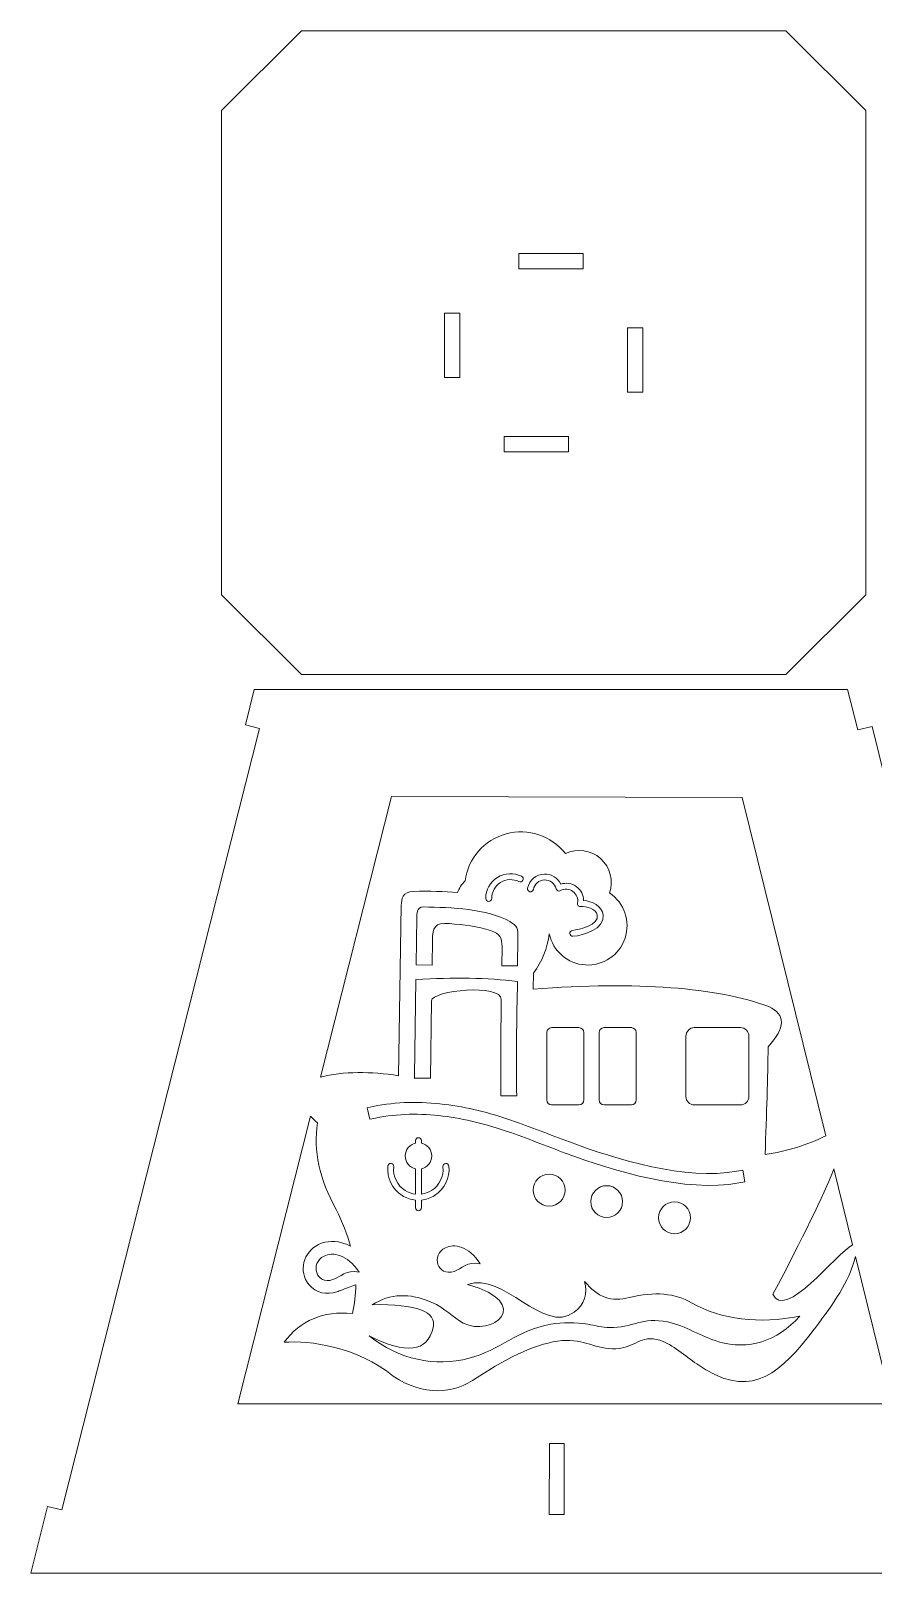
# Model space of a CAD drawing. Header units: millimetres. Extents: x -1460 to 1460, y -777 to 775.
# Drawn here: x -1459.9 to -1289.9, y 85.1 to 396.6 of the extents above; entities that cross this region are included whole.
import ezdxf

# ---------------------------------------------------------------- set-up
doc = ezdxf.new("R2010")
doc.units = ezdxf.units.MM
doc.header["$MEASUREMENT"] = 0
doc.layers.add('Camada 1', color=7, linetype='Continuous')

msp = doc.modelspace()

# ---------------------------------------------------------------- linework, layer by layer
at = {"layer": 'Camada 1', "color": 250, "lineweight": 20}
for points, knots in [([(-1405.2911, 396.6147), (-1405.2911, 396.6147), (-1355.977, 396.6147), (-1355.977, 396.6147), (-1355.977, 396.6147), (-1355.977, 396.6147), (-1307.5093, 396.6147), (-1307.5093, 396.6147), (-1307.5093, 396.6147), (-1307.5093, 396.6147), (-1307.5093, 396.6147), (-1307.5093, 396.6147), (-1307.5093, 396.6147), (-1307.5093, 396.6147), (-1291.4002, 380.5056), (-1291.4002, 380.5056), (-1291.4002, 380.5056), (-1291.4002, 380.5056), (-1291.4002, 282.7239), (-1291.4002, 282.7239), (-1291.4002, 282.7239), (-1291.4002, 282.7239), (-1307.5093, 266.6148), (-1307.5093, 266.6148), (-1307.5093, 266.6148), (-1307.5093, 266.6148), (-1307.5093, 266.6148), (-1307.5093, 266.6148), (-1307.5093, 266.6148), (-1307.5093, 266.6148), (-1359.787, 266.6148), (-1359.787, 266.6148), (-1359.787, 266.6148), (-1359.787, 266.6148), (-1405.2911, 266.6148), (-1405.2911, 266.6148), (-1405.2911, 266.6148), (-1405.2911, 266.6148), (-1405.2911, 266.6148), (-1405.2911, 266.6148), (-1405.2911, 266.6148), (-1405.2911, 266.6148), (-1421.4002, 282.7239), (-1421.4002, 282.7239), (-1421.4002, 282.7239), (-1421.4002, 282.7239), (-1421.4002, 380.5056), (-1421.4002, 380.5056), (-1421.4002, 380.5056), (-1421.4002, 380.5056), (-1405.2911, 396.6147), (-1405.2911, 396.6147), (-1405.2911, 396.6147), (-1405.2911, 396.6147), (-1405.2911, 396.6147), (-1405.2911, 396.6147)], [0, 0, 0, 0, 0.06666667, 0.06666667, 0.06666667, 0.06666667, 0.13333333, 0.13333333, 0.13333333, 0.13333333, 0.2, 0.2, 0.2, 0.2, 0.26666667, 0.26666667, 0.26666667, 0.26666667, 0.33333333, 0.33333333, 0.33333333, 0.33333333, 0.4, 0.4, 0.4, 0.4, 0.46666667, 0.46666667, 0.46666667, 0.46666667, 0.53333333, 0.53333333, 0.53333333, 0.53333333, 0.6, 0.6, 0.6, 0.6, 0.66666667, 0.66666667, 0.66666667, 0.66666667, 0.73333333, 0.73333333, 0.73333333, 0.73333333, 0.8, 0.8, 0.8, 0.8, 0.86666667, 0.86666667, 0.86666667, 0.86666667, 1, 1, 1, 1]), ([(-1348.4002, 351.6148), (-1348.4002, 351.6148), (-1361.4002, 351.6148), (-1361.4002, 351.6148), (-1361.4002, 351.6148), (-1361.4002, 351.6148), (-1361.4002, 348.5473), (-1361.4002, 348.5473), (-1361.4002, 348.5473), (-1361.4002, 348.5473), (-1348.4002, 348.5473), (-1348.4002, 348.5473), (-1348.4002, 348.5473), (-1348.4002, 348.5473), (-1348.4002, 351.6148), (-1348.4002, 351.6148)], [0, 0, 0, 0, 0.2, 0.2, 0.2, 0.2, 0.4, 0.4, 0.4, 0.4, 0.6, 0.6, 0.6, 0.6, 1, 1, 1, 1]), ([(-1376.4002, 339.6148), (-1376.4002, 339.6148), (-1376.4002, 326.6148), (-1376.4002, 326.6148), (-1376.4002, 326.6148), (-1376.4002, 326.6148), (-1373.3327, 326.6148), (-1373.3327, 326.6148), (-1373.3327, 326.6148), (-1373.3327, 326.6148), (-1373.3327, 339.6148), (-1373.3327, 339.6148), (-1373.3327, 339.6148), (-1373.3327, 339.6148), (-1376.4002, 339.6148), (-1376.4002, 339.6148)], [0, 0, 0, 0, 0.2, 0.2, 0.2, 0.2, 0.4, 0.4, 0.4, 0.4, 0.6, 0.6, 0.6, 0.6, 1, 1, 1, 1]), ([(-1336.4002, 323.6148), (-1336.4002, 323.6148), (-1336.4002, 336.6148), (-1336.4002, 336.6148), (-1336.4002, 336.6148), (-1336.4002, 336.6148), (-1339.4677, 336.6148), (-1339.4677, 336.6148), (-1339.4677, 336.6148), (-1339.4677, 336.6148), (-1339.4677, 323.6148), (-1339.4677, 323.6148), (-1339.4677, 323.6148), (-1339.4677, 323.6148), (-1336.4002, 323.6148), (-1336.4002, 323.6148)], [0, 0, 0, 0, 0.2, 0.2, 0.2, 0.2, 0.4, 0.4, 0.4, 0.4, 0.6, 0.6, 0.6, 0.6, 1, 1, 1, 1]), ([(-1364.4002, 311.6148), (-1364.4002, 311.6148), (-1351.4002, 311.6148), (-1351.4002, 311.6148), (-1351.4002, 311.6148), (-1351.4002, 311.6148), (-1351.4002, 314.6823), (-1351.4002, 314.6823), (-1351.4002, 314.6823), (-1351.4002, 314.6823), (-1364.4002, 314.6823), (-1364.4002, 314.6823), (-1364.4002, 314.6823), (-1364.4002, 314.6823), (-1364.4002, 311.6148), (-1364.4002, 311.6148)], [0, 0, 0, 0, 0.2, 0.2, 0.2, 0.2, 0.4, 0.4, 0.4, 0.4, 0.6, 0.6, 0.6, 0.6, 1, 1, 1, 1]), ([(-1290.1078, 256.142), (-1290.1078, 256.142), (-1293.0176, 255.4217), (-1293.0176, 255.4217), (-1293.0176, 255.4217), (-1293.0176, 255.4217), (-1295.0457, 263.6148), (-1295.0457, 263.6148), (-1295.0457, 263.6148), (-1295.0457, 263.6148), (-1414.8162, 263.6148), (-1414.8162, 263.6148), (-1414.8162, 263.6148), (-1414.8162, 263.6148), (-1416.6017, 256.4511), (-1416.6017, 256.4511), (-1416.6017, 256.4511), (-1416.6017, 256.4511), (-1413.7256, 255.7342), (-1413.7256, 255.7342), (-1413.7256, 255.7342), (-1413.7256, 255.7342), (-1453.6741, 97.8636), (-1453.6741, 97.8636), (-1453.6741, 97.8636), (-1453.6741, 97.8636), (-1456.5225, 98.5736), (-1456.5225, 98.5736), (-1456.5225, 98.5736), (-1456.5225, 98.5736), (-1459.8944, 85.1071), (-1459.8944, 85.1071), (-1459.8944, 85.1071), (-1459.8944, 85.1071), (-1250.9488, 85.1071), (-1250.9488, 85.1071), (-1250.9488, 85.1071), (-1250.9488, 85.1071), (-1253.9733, 97.3252), (-1253.9733, 97.3252), (-1253.9733, 97.3252), (-1253.9733, 97.3252), (-1251.0613, 98.0461), (-1251.0613, 98.0461), (-1251.0613, 98.0461), (-1251.0613, 98.0461), (-1290.1078, 256.142), (-1290.1078, 256.142)], [0, 0, 0, 0, 0.07692308, 0.07692308, 0.07692308, 0.07692308, 0.15384615, 0.15384615, 0.15384615, 0.15384615, 0.23076923, 0.23076923, 0.23076923, 0.23076923, 0.30769231, 0.30769231, 0.30769231, 0.30769231, 0.38461538, 0.38461538, 0.38461538, 0.38461538, 0.46153846, 0.46153846, 0.46153846, 0.46153846, 0.53846154, 0.53846154, 0.53846154, 0.53846154, 0.61538462, 0.61538462, 0.61538462, 0.61538462, 0.69230769, 0.69230769, 0.69230769, 0.69230769, 0.76923077, 0.76923077, 0.76923077, 0.76923077, 0.84615385, 0.84615385, 0.84615385, 0.84615385, 1, 1, 1, 1]), ([(-1299.4765, 173.4302), (-1303.1868, 171.575), (-1307.2669, 170.3138), (-1311.7171, 169.6472), (-1311.7171, 169.6472), (-1311.3897, 177.9173), (-1311.1771, 185.1806), (-1311.0795, 191.4371), (-1311.0795, 191.4371), (-1307.5605, 195.2786), (-1307.5252, 197.9844), (-1310.9741, 199.555), (-1310.9741, 199.555), (-1321.5056, 203.4406), (-1337.3556, 204.618), (-1358.5245, 203.0879), (-1358.5245, 203.0879), (-1358.5245, 203.0879), (-1358.4666, 206.3017), (-1358.4666, 206.3017), (-1358.4666, 206.3017), (-1356.7302, 208.6317), (-1355.6311, 211.374), (-1355.2775, 214.2583), (-1355.2775, 214.2583), (-1354.5499, 210.7438), (-1351.5554, 208.154), (-1347.9727, 207.9403), (-1347.9727, 207.9403), (-1344.3899, 207.7266), (-1341.109, 209.9422), (-1339.9687, 213.3454), (-1339.9687, 213.3454), (-1338.8286, 216.7485), (-1340.1124, 220.4936), (-1343.1007, 222.4815), (-1343.1007, 222.4815), (-1342.2368, 224.9501), (-1342.9453, 227.6956), (-1344.8954, 229.438), (-1344.8954, 229.438), (-1346.8454, 231.1805), (-1349.6534, 231.5766), (-1352.0093, 230.4414), (-1352.0093, 230.4414), (-1354.8298, 234.0599), (-1359.549, 235.6284), (-1363.9745, 234.4183), (-1363.9745, 234.4183), (-1368.3998, 233.2081), (-1371.6642, 229.4566), (-1372.2511, 224.9064), (-1372.2511, 224.9064), (-1372.9373, 224.2565), (-1373.4602, 223.4534), (-1373.7772, 222.563), (-1373.7772, 222.563), (-1376.499, 222.818), (-1379.4569, 222.895), (-1382.6134, 222.8015), (-1382.6134, 222.8015), (-1384.913, 222.7334), (-1385.1103, 221.273), (-1385.1304, 219.985), (-1385.1304, 219.985), (-1385.1304, 219.985), (-1385.6699, 185.5863), (-1385.6699, 185.5863), (-1385.6699, 185.5863), (-1391.328, 186.415), (-1396.7347, 186.4922), (-1401.461, 185.2933), (-1401.461, 185.2933), (-1401.461, 185.2933), (-1387.1331, 241.9868), (-1387.1331, 241.9868), (-1387.1331, 241.9868), (-1387.1331, 241.9868), (-1316.3576, 241.7808), (-1316.3576, 241.7808), (-1316.3576, 241.7808), (-1316.3576, 241.7808), (-1299.4765, 173.4302), (-1299.4765, 173.4302)], [0, 0, 0, 0, 0.04545455, 0.04545455, 0.04545455, 0.04545455, 0.09090909, 0.09090909, 0.09090909, 0.09090909, 0.13636364, 0.13636364, 0.13636364, 0.13636364, 0.18181818, 0.18181818, 0.18181818, 0.18181818, 0.22727273, 0.22727273, 0.22727273, 0.22727273, 0.27272727, 0.27272727, 0.27272727, 0.27272727, 0.31818182, 0.31818182, 0.31818182, 0.31818182, 0.36363636, 0.36363636, 0.36363636, 0.36363636, 0.40909091, 0.40909091, 0.40909091, 0.40909091, 0.45454545, 0.45454545, 0.45454545, 0.45454545, 0.5, 0.5, 0.5, 0.5, 0.54545455, 0.54545455, 0.54545455, 0.54545455, 0.59090909, 0.59090909, 0.59090909, 0.59090909, 0.63636364, 0.63636364, 0.63636364, 0.63636364, 0.68181818, 0.68181818, 0.68181818, 0.68181818, 0.72727273, 0.72727273, 0.72727273, 0.72727273, 0.77272727, 0.77272727, 0.77272727, 0.77272727, 0.81818182, 0.81818182, 0.81818182, 0.81818182, 0.86363636, 0.86363636, 0.86363636, 0.86363636, 0.90909091, 0.90909091, 0.90909091, 0.90909091, 1, 1, 1, 1]), ([(-1367.4805, 220.7771), (-1367.8099, 220.7771), (-1368.0784, 221.0454), (-1368.0784, 221.3747), (-1368.0784, 221.3747), (-1368.0788, 223.1035), (-1367.1867, 224.7103), (-1365.7189, 225.6238), (-1365.7189, 225.6238), (-1364.2576, 226.5335), (-1362.4089, 226.6252), (-1360.8647, 225.8644), (-1360.8647, 225.8644), (-1360.5693, 225.719), (-1360.4471, 225.3597), (-1360.5926, 225.0644), (-1360.5926, 225.0644), (-1360.738, 224.769), (-1361.0974, 224.6469), (-1361.3927, 224.7922), (-1361.3927, 224.7922), (-1362.5681, 225.371), (-1363.9751, 225.3013), (-1365.0874, 224.609), (-1365.0874, 224.609), (-1366.2045, 223.9136), (-1366.8835, 222.6907), (-1366.8831, 221.3751), (-1366.8831, 221.3751), (-1366.8831, 221.0456), (-1367.1514, 220.7771), (-1367.4805, 220.7771)], [0, 0, 0, 0, 0.11111111, 0.11111111, 0.11111111, 0.11111111, 0.22222222, 0.22222222, 0.22222222, 0.22222222, 0.33333333, 0.33333333, 0.33333333, 0.33333333, 0.44444444, 0.44444444, 0.44444444, 0.44444444, 0.55555556, 0.55555556, 0.55555556, 0.55555556, 0.66666667, 0.66666667, 0.66666667, 0.66666667, 0.77777778, 0.77777778, 0.77777778, 0.77777778, 1, 1, 1, 1]), ([(-1344.3618, 218.0289), (-1344.0918, 215.2237), (-1348.3315, 213.8702), (-1350.4976, 213.7409), (-1350.4976, 213.7409), (-1350.8263, 213.7214), (-1351.1101, 213.9734), (-1351.1299, 214.3019), (-1351.1299, 214.3019), (-1351.1494, 214.6307), (-1350.8974, 214.9145), (-1350.5689, 214.9343), (-1350.5689, 214.9343), (-1349.1832, 215.0167), (-1345.1522, 216.0649), (-1345.5771, 218.0551), (-1345.5771, 218.0551), (-1345.8471, 219.3206), (-1347.7968, 219.8425), (-1348.9164, 219.7259), (-1348.9164, 219.7259), (-1349.1111, 219.7059), (-1349.2872, 219.7728), (-1349.4193, 219.917), (-1349.4193, 219.917), (-1349.5513, 220.0615), (-1349.6024, 220.243), (-1349.5647, 220.435), (-1349.5647, 220.435), (-1349.3898, 221.3317), (-1349.7504, 222.2531), (-1350.4875, 222.7925), (-1350.4875, 222.7925), (-1351.2231, 223.3306), (-1352.2142, 223.3959), (-1353.014, 222.9587), (-1353.014, 222.9587), (-1353.1819, 222.867), (-1353.3654, 222.859), (-1353.5407, 222.9358), (-1353.5407, 222.9358), (-1353.7159, 223.0127), (-1353.8344, 223.1529), (-1353.8807, 223.3386), (-1353.8807, 223.3386), (-1354.1464, 224.4051), (-1355.122, 225.1463), (-1356.2207, 225.116), (-1356.2207, 225.116), (-1357.3213, 225.0857), (-1358.2524, 224.294), (-1358.4596, 223.2128), (-1358.4596, 223.2128), (-1358.5213, 222.8894), (-1358.8355, 222.6761), (-1359.1589, 222.7381), (-1359.1589, 222.7381), (-1359.4823, 222.7999), (-1359.6954, 223.1141), (-1359.6335, 223.4375), (-1359.6335, 223.4375), (-1359.3211, 225.0698), (-1357.9149, 226.2651), (-1356.2537, 226.3109), (-1356.2537, 226.3109), (-1354.829, 226.3502), (-1353.5413, 225.5302), (-1352.9521, 224.2778), (-1352.9521, 224.2778), (-1351.8867, 224.6122), (-1350.7015, 224.4302), (-1349.7819, 223.7572), (-1349.7819, 223.7572), (-1348.8744, 223.0934), (-1348.3456, 222.0451), (-1348.3265, 220.9471), (-1348.3265, 220.9471), (-1346.7108, 220.922), (-1344.53, 219.7782), (-1344.3618, 218.0289)], [0, 0, 0, 0, 0.04761905, 0.04761905, 0.04761905, 0.04761905, 0.0952381, 0.0952381, 0.0952381, 0.0952381, 0.14285714, 0.14285714, 0.14285714, 0.14285714, 0.19047619, 0.19047619, 0.19047619, 0.19047619, 0.23809524, 0.23809524, 0.23809524, 0.23809524, 0.28571429, 0.28571429, 0.28571429, 0.28571429, 0.33333333, 0.33333333, 0.33333333, 0.33333333, 0.38095238, 0.38095238, 0.38095238, 0.38095238, 0.42857143, 0.42857143, 0.42857143, 0.42857143, 0.47619048, 0.47619048, 0.47619048, 0.47619048, 0.52380952, 0.52380952, 0.52380952, 0.52380952, 0.57142857, 0.57142857, 0.57142857, 0.57142857, 0.61904762, 0.61904762, 0.61904762, 0.61904762, 0.66666667, 0.66666667, 0.66666667, 0.66666667, 0.71428571, 0.71428571, 0.71428571, 0.71428571, 0.76190476, 0.76190476, 0.76190476, 0.76190476, 0.80952381, 0.80952381, 0.80952381, 0.80952381, 0.85714286, 0.85714286, 0.85714286, 0.85714286, 0.9047619, 0.9047619, 0.9047619, 0.9047619, 1, 1, 1, 1]), ([(-1363.2222, 216.7026), (-1361.7282, 215.8727), (-1361.558, 215.3365), (-1361.5861, 213.2871), (-1361.5861, 213.2871), (-1361.5861, 213.2871), (-1361.6618, 207.7666), (-1361.6618, 207.7666), (-1361.6618, 207.7666), (-1361.6618, 207.7666), (-1364.8491, 207.7954), (-1364.8491, 207.7954), (-1364.8491, 207.7954), (-1364.8491, 207.7954), (-1364.7964, 211.6159), (-1364.7964, 211.6159), (-1364.7964, 211.6159), (-1364.7724, 213.3436), (-1365.1745, 214.3018), (-1367.0972, 214.9134), (-1367.0972, 214.9134), (-1369.6041, 215.7109), (-1372.5882, 216.1106), (-1375.4316, 216.2994), (-1375.4316, 216.2994), (-1378.4358, 216.4991), (-1378.8219, 215.5993), (-1378.862, 212.8537), (-1378.862, 212.8537), (-1378.862, 212.8537), (-1378.9337, 207.9217), (-1378.9337, 207.9217), (-1378.9337, 207.9217), (-1378.9337, 207.9217), (-1382.131, 207.9503), (-1382.131, 207.9503), (-1382.131, 207.9503), (-1382.131, 207.9503), (-1381.9787, 217.6631), (-1381.9787, 217.6631), (-1381.9787, 217.6631), (-1381.9718, 218.103), (-1382.1385, 219.7039), (-1380.6365, 219.6752), (-1380.6365, 219.6752), (-1374.9941, 219.5674), (-1367.9047, 219.3042), (-1363.2222, 216.7026)], [0, 0, 0, 0, 0.07692308, 0.07692308, 0.07692308, 0.07692308, 0.15384615, 0.15384615, 0.15384615, 0.15384615, 0.23076923, 0.23076923, 0.23076923, 0.23076923, 0.30769231, 0.30769231, 0.30769231, 0.30769231, 0.38461538, 0.38461538, 0.38461538, 0.38461538, 0.46153846, 0.46153846, 0.46153846, 0.46153846, 0.53846154, 0.53846154, 0.53846154, 0.53846154, 0.61538462, 0.61538462, 0.61538462, 0.61538462, 0.69230769, 0.69230769, 0.69230769, 0.69230769, 0.76923077, 0.76923077, 0.76923077, 0.76923077, 0.84615385, 0.84615385, 0.84615385, 0.84615385, 1, 1, 1, 1]), ([(-1361.7049, 204.6395), (-1361.7049, 204.6395), (-1361.7632, 200.384), (-1361.7632, 200.384), (-1361.7632, 200.384), (-1361.8779, 194.0859), (-1361.9387, 187.8003), (-1361.8373, 181.5064), (-1361.8373, 181.5064), (-1361.8373, 181.5064), (-1365.0236, 181.5064), (-1365.0236, 181.5064), (-1365.0236, 181.5064), (-1365.1224, 187.8162), (-1365.0551, 194.1278), (-1364.9505, 200.4368), (-1364.9505, 200.4368), (-1364.9505, 200.4368), (-1364.9435, 200.9563), (-1364.9435, 200.9563), (-1364.9435, 200.9563), (-1364.8981, 204.2371), (-1378.9737, 202.8144), (-1379.0389, 200.6994), (-1379.0389, 200.6994), (-1379.0389, 200.6994), (-1379.2649, 185.0564), (-1379.2649, 185.0564), (-1379.2649, 185.0564), (-1379.2649, 185.0564), (-1382.5265, 185.0564), (-1382.5265, 185.0564), (-1382.5265, 185.0564), (-1382.5001, 185.2125), (-1382.4853, 185.3729), (-1382.4826, 185.5363), (-1382.4826, 185.5363), (-1382.4826, 185.5363), (-1382.1776, 204.983), (-1382.1776, 204.983), (-1382.1776, 204.983), (-1374.6026, 205.4528), (-1367.7782, 205.3382), (-1361.7049, 204.6395)], [0, 0, 0, 0, 0.08333333, 0.08333333, 0.08333333, 0.08333333, 0.16666667, 0.16666667, 0.16666667, 0.16666667, 0.25, 0.25, 0.25, 0.25, 0.33333333, 0.33333333, 0.33333333, 0.33333333, 0.41666667, 0.41666667, 0.41666667, 0.41666667, 0.5, 0.5, 0.5, 0.5, 0.58333333, 0.58333333, 0.58333333, 0.58333333, 0.66666667, 0.66666667, 0.66666667, 0.66666667, 0.75, 0.75, 0.75, 0.75, 0.83333333, 0.83333333, 0.83333333, 0.83333333, 1, 1, 1, 1]), ([(-1348.2954, 194.2899), (-1348.2954, 194.2899), (-1348.2954, 180.6786), (-1348.2954, 180.6786), (-1348.2954, 180.6786), (-1348.2954, 180.1308), (-1348.7435, 179.6827), (-1349.2914, 179.6827), (-1349.2914, 179.6827), (-1349.2914, 179.6827), (-1354.7848, 179.6827), (-1354.7848, 179.6827), (-1354.7848, 179.6827), (-1355.3327, 179.6827), (-1355.7808, 180.1308), (-1355.7808, 180.6786), (-1355.7808, 180.6786), (-1355.7808, 180.6786), (-1355.7808, 194.2899), (-1355.7808, 194.2899), (-1355.7808, 194.2899), (-1355.7808, 194.8378), (-1355.3327, 195.2859), (-1354.7848, 195.2859), (-1354.7848, 195.2859), (-1354.7848, 195.2859), (-1349.2914, 195.2859), (-1349.2914, 195.2859), (-1349.2914, 195.2859), (-1348.7435, 195.2859), (-1348.2954, 194.8378), (-1348.2954, 194.2899)], [0, 0, 0, 0, 0.11111111, 0.11111111, 0.11111111, 0.11111111, 0.22222222, 0.22222222, 0.22222222, 0.22222222, 0.33333333, 0.33333333, 0.33333333, 0.33333333, 0.44444444, 0.44444444, 0.44444444, 0.44444444, 0.55555556, 0.55555556, 0.55555556, 0.55555556, 0.66666667, 0.66666667, 0.66666667, 0.66666667, 0.77777778, 0.77777778, 0.77777778, 0.77777778, 1, 1, 1, 1]), ([(-1337.7, 194.2899), (-1337.7, 194.2899), (-1337.7, 180.6786), (-1337.7, 180.6786), (-1337.7, 180.6786), (-1337.7, 180.1308), (-1338.148, 179.6827), (-1338.6959, 179.6827), (-1338.6959, 179.6827), (-1338.6959, 179.6827), (-1344.1892, 179.6827), (-1344.1892, 179.6827), (-1344.1892, 179.6827), (-1344.7372, 179.6827), (-1345.1852, 180.1308), (-1345.1852, 180.6786), (-1345.1852, 180.6786), (-1345.1852, 180.6786), (-1345.1852, 194.2899), (-1345.1852, 194.2899), (-1345.1852, 194.2899), (-1345.1852, 194.8378), (-1344.7372, 195.2859), (-1344.1892, 195.2859), (-1344.1892, 195.2859), (-1344.1892, 195.2859), (-1338.6959, 195.2859), (-1338.6959, 195.2859), (-1338.6959, 195.2859), (-1338.148, 195.2859), (-1337.7, 194.8378), (-1337.7, 194.2899)], [0, 0, 0, 0, 0.11111111, 0.11111111, 0.11111111, 0.11111111, 0.22222222, 0.22222222, 0.22222222, 0.22222222, 0.33333333, 0.33333333, 0.33333333, 0.33333333, 0.44444444, 0.44444444, 0.44444444, 0.44444444, 0.55555556, 0.55555556, 0.55555556, 0.55555556, 0.66666667, 0.66666667, 0.66666667, 0.66666667, 0.77777778, 0.77777778, 0.77777778, 0.77777778, 1, 1, 1, 1]), ([(-1316.6714, 179.6827), (-1316.6714, 179.6827), (-1325.9943, 179.6827), (-1325.9943, 179.6827), (-1325.9943, 179.6827), (-1326.9237, 179.6827), (-1327.6846, 180.4434), (-1327.6846, 181.3732), (-1327.6846, 181.3732), (-1327.6846, 181.3732), (-1327.6846, 193.5954), (-1327.6846, 193.5954), (-1327.6846, 193.5954), (-1327.6846, 194.5252), (-1326.9237, 195.2859), (-1325.9943, 195.2859), (-1325.9943, 195.2859), (-1325.9943, 195.2859), (-1316.6714, 195.2859), (-1316.6714, 195.2859), (-1316.6714, 195.2859), (-1315.7415, 195.2859), (-1314.9806, 194.5252), (-1314.9806, 193.5954), (-1314.9806, 193.5954), (-1314.9806, 193.5954), (-1314.9806, 181.3732), (-1314.9806, 181.3732), (-1314.9806, 181.3732), (-1314.9806, 180.4434), (-1315.7415, 179.6827), (-1316.6714, 179.6827)], [0, 0, 0, 0, 0.11111111, 0.11111111, 0.11111111, 0.11111111, 0.22222222, 0.22222222, 0.22222222, 0.22222222, 0.33333333, 0.33333333, 0.33333333, 0.33333333, 0.44444444, 0.44444444, 0.44444444, 0.44444444, 0.55555556, 0.55555556, 0.55555556, 0.55555556, 0.66666667, 0.66666667, 0.66666667, 0.66666667, 0.77777778, 0.77777778, 0.77777778, 0.77777778, 1, 1, 1, 1]), ([(-1316.2319, 166.5032), (-1316.2319, 166.5032), (-1315.8019, 164.1514), (-1315.8019, 164.1514), (-1315.8019, 164.1514), (-1315.8019, 164.1514), (-1316.9777, 163.9365), (-1316.9777, 163.9365), (-1316.9777, 163.9365), (-1327.8268, 161.9536), (-1341.9427, 166.2123), (-1352.0334, 169.9561), (-1352.0334, 169.9561), (-1355.9443, 171.407), (-1359.8157, 172.9858), (-1363.7644, 174.3304), (-1363.7644, 174.3304), (-1368.0224, 175.7799), (-1372.247, 176.8712), (-1376.7196, 177.4207), (-1376.7196, 177.4207), (-1381.2406, 177.9759), (-1385.8534, 177.958), (-1390.3229, 177.0156), (-1390.3229, 177.0156), (-1390.3229, 177.0156), (-1391.4926, 176.7689), (-1391.4926, 176.7689), (-1391.4926, 176.7689), (-1391.4926, 176.7689), (-1391.9859, 179.1083), (-1391.9859, 179.1083), (-1391.9859, 179.1083), (-1391.9859, 179.1083), (-1390.8163, 179.355), (-1390.8163, 179.355), (-1390.8163, 179.355), (-1386.0863, 180.3521), (-1381.2131, 180.3814), (-1376.428, 179.7934), (-1376.428, 179.7934), (-1371.7913, 179.2238), (-1367.4082, 178.0964), (-1362.9939, 176.5934), (-1362.9939, 176.5934), (-1359.024, 175.2419), (-1355.1335, 173.6562), (-1351.2018, 172.1974), (-1351.2018, 172.1974), (-1341.5945, 168.6329), (-1327.7467, 164.3985), (-1317.4077, 166.2882), (-1317.4077, 166.2882), (-1317.4077, 166.2882), (-1316.2319, 166.5032), (-1316.2319, 166.5032)], [0, 0, 0, 0, 0.06666667, 0.06666667, 0.06666667, 0.06666667, 0.13333333, 0.13333333, 0.13333333, 0.13333333, 0.2, 0.2, 0.2, 0.2, 0.26666667, 0.26666667, 0.26666667, 0.26666667, 0.33333333, 0.33333333, 0.33333333, 0.33333333, 0.4, 0.4, 0.4, 0.4, 0.46666667, 0.46666667, 0.46666667, 0.46666667, 0.53333333, 0.53333333, 0.53333333, 0.53333333, 0.6, 0.6, 0.6, 0.6, 0.66666667, 0.66666667, 0.66666667, 0.66666667, 0.73333333, 0.73333333, 0.73333333, 0.73333333, 0.8, 0.8, 0.8, 0.8, 0.86666667, 0.86666667, 0.86666667, 0.86666667, 1, 1, 1, 1]), ([(-1293.4561, 149.054), (-1293.4561, 149.054), (-1286.1107, 119.313), (-1286.1107, 119.313), (-1286.1107, 119.313), (-1286.1107, 119.313), (-1418.1358, 119.313), (-1418.1358, 119.313), (-1418.1358, 119.313), (-1418.1358, 119.313), (-1403.4589, 177.3879), (-1403.4589, 177.3879), (-1403.4589, 177.3879), (-1403.0358, 176.9597), (-1402.5703, 176.5121), (-1402.0616, 176.0447), (-1402.0616, 176.0447), (-1402.9042, 170.5101), (-1401.6391, 164.6766), (-1398.2663, 158.5439), (-1398.2663, 158.5439), (-1397.0026, 156.022), (-1396.0425, 153.5492), (-1395.386, 151.1262), (-1395.386, 151.1262), (-1395.7424, 151.3238), (-1396.1142, 151.4971), (-1396.5013, 151.6419), (-1396.5013, 151.6419), (-1398.2334, 152.2896), (-1400.1705, 152.2952), (-1401.8471, 151.4738), (-1401.8471, 151.4738), (-1404.9053, 149.9754), (-1405.9589, 146.0639), (-1403.779, 143.3888), (-1403.779, 143.3888), (-1402.3762, 141.6675), (-1400.1725, 141.2413), (-1398.1195, 141.935), (-1398.1195, 141.935), (-1397.9746, 141.984), (-1397.8316, 142.0385), (-1397.6907, 142.0974), (-1397.6907, 142.0974), (-1396.8974, 142.4297), (-1395.5227, 142.8685), (-1394.7757, 143.2073), (-1394.7757, 143.2073), (-1394.6484, 143.2649), (-1394.4919, 143.3028), (-1394.3224, 143.3245), (-1394.3224, 143.3245), (-1394.3309, 141.3694), (-1394.5562, 139.449), (-1394.9981, 137.5641), (-1394.9981, 137.5641), (-1400.9496, 138.0891), (-1405.5404, 136.1458), (-1408.7708, 131.7343), (-1408.7708, 131.7343), (-1403.5447, 132.1464), (-1394.1286, 130.8393), (-1386.7388, 124.8746), (-1386.7388, 124.8746), (-1380.5979, 120.8471), (-1374.755, 121.1308), (-1369.79, 124.6181), (-1369.79, 124.6181), (-1363.169, 128.9812), (-1357.4859, 131.6237), (-1352.7074, 132.0649), (-1352.7074, 132.0649), (-1348.1502, 132.4856), (-1345.8508, 130.2585), (-1341.8268, 130.4213), (-1341.8268, 130.4213), (-1337.9881, 130.5761), (-1336.8516, 133.4034), (-1332.9413, 132.1361), (-1332.9413, 132.1361), (-1330.3238, 131.2876), (-1327.8252, 128.9825), (-1325.5016, 127.3643), (-1325.5016, 127.3643), (-1315.2718, 120.2402), (-1309.5277, 124.6254), (-1303.1667, 132.6345), (-1303.1667, 132.6345), (-1300.3787, 136.145), (-1296.0901, 141.7926), (-1294.4929, 145.953), (-1294.4929, 145.953), (-1294.089, 147.0048), (-1293.7276, 148.0697), (-1293.4561, 149.054)], [0, 0, 0, 0, 0.04, 0.04, 0.04, 0.04, 0.08, 0.08, 0.08, 0.08, 0.12, 0.12, 0.12, 0.12, 0.16, 0.16, 0.16, 0.16, 0.2, 0.2, 0.2, 0.2, 0.24, 0.24, 0.24, 0.24, 0.28, 0.28, 0.28, 0.28, 0.32, 0.32, 0.32, 0.32, 0.36, 0.36, 0.36, 0.36, 0.4, 0.4, 0.4, 0.4, 0.44, 0.44, 0.44, 0.44, 0.48, 0.48, 0.48, 0.48, 0.52, 0.52, 0.52, 0.52, 0.56, 0.56, 0.56, 0.56, 0.6, 0.6, 0.6, 0.6, 0.64, 0.64, 0.64, 0.64, 0.68, 0.68, 0.68, 0.68, 0.72, 0.72, 0.72, 0.72, 0.76, 0.76, 0.76, 0.76, 0.8, 0.8, 0.8, 0.8, 0.84, 0.84, 0.84, 0.84, 0.88, 0.88, 0.88, 0.88, 0.92, 0.92, 0.92, 0.92, 1, 1, 1, 1]), ([(-1376.1939, 167.8367), (-1375.8668, 167.8729), (-1375.5703, 167.6358), (-1375.5339, 167.3084), (-1375.5339, 167.3084), (-1375.2713, 164.9464), (-1376.3837, 162.6421), (-1378.3968, 161.3786), (-1378.3968, 161.3786), (-1379.2198, 160.862), (-1380.1342, 160.5566), (-1381.0653, 160.4623), (-1381.0653, 160.4623), (-1381.0653, 160.4623), (-1381.0653, 158.9139), (-1381.0653, 158.9139), (-1381.0653, 158.9139), (-1381.0653, 158.5848), (-1381.3339, 158.3162), (-1381.663, 158.3162), (-1381.663, 158.3162), (-1381.9921, 158.3162), (-1382.2606, 158.5848), (-1382.2606, 158.9139), (-1382.2606, 158.9139), (-1382.2606, 158.9139), (-1382.2606, 160.4573), (-1382.2606, 160.4573), (-1382.2606, 160.4573), (-1383.2098, 160.5452), (-1384.1432, 160.8522), (-1384.9818, 161.3786), (-1384.9818, 161.3786), (-1386.9948, 162.6421), (-1388.1073, 164.9464), (-1387.8447, 167.3084), (-1387.8447, 167.3084), (-1387.8083, 167.6358), (-1387.5118, 167.8729), (-1387.1847, 167.8367), (-1387.1847, 167.8367), (-1386.8574, 167.8002), (-1386.6203, 167.5037), (-1386.6565, 167.1766), (-1386.6565, 167.1766), (-1386.8685, 165.2701), (-1385.9708, 163.4107), (-1384.3462, 162.391), (-1384.3462, 162.391), (-1383.7019, 161.9867), (-1382.9885, 161.7428), (-1382.2606, 161.6591), (-1382.2606, 161.6591), (-1382.2606, 161.6591), (-1382.2606, 166.7781), (-1382.2606, 166.7781), (-1382.2606, 166.7781), (-1383.4668, 167.0543), (-1384.3297, 168.1323), (-1384.3297, 169.3775), (-1384.3297, 169.3775), (-1384.3297, 170.6446), (-1383.4455, 171.7055), (-1382.2606, 171.9769), (-1382.2606, 171.9769), (-1382.2606, 171.9769), (-1382.2606, 172.4612), (-1382.2606, 172.4612), (-1382.2606, 172.4612), (-1382.2606, 172.7903), (-1381.9921, 173.0589), (-1381.663, 173.0589), (-1381.663, 173.0589), (-1381.3339, 173.0589), (-1381.0653, 172.7903), (-1381.0653, 172.4612), (-1381.0653, 172.4612), (-1381.0653, 172.4612), (-1381.0653, 171.9766), (-1381.0653, 171.9766), (-1381.0653, 171.9766), (-1379.8715, 171.7037), (-1378.9963, 170.6341), (-1378.9963, 169.3775), (-1378.9963, 169.3775), (-1378.9963, 168.1287), (-1379.8634, 167.0533), (-1381.0653, 166.7783), (-1381.0653, 166.7783), (-1381.0653, 166.7783), (-1381.0653, 161.6654), (-1381.0653, 161.6654), (-1381.0653, 161.6654), (-1380.3556, 161.7546), (-1379.6611, 161.9964), (-1379.0324, 162.391), (-1379.0324, 162.391), (-1377.4078, 163.4107), (-1376.5101, 165.2701), (-1376.7221, 167.1766), (-1376.7221, 167.1766), (-1376.7583, 167.5037), (-1376.5212, 167.8002), (-1376.1939, 167.8367)], [0, 0, 0, 0, 0.03703704, 0.03703704, 0.03703704, 0.03703704, 0.07407407, 0.07407407, 0.07407407, 0.07407407, 0.11111111, 0.11111111, 0.11111111, 0.11111111, 0.14814815, 0.14814815, 0.14814815, 0.14814815, 0.18518519, 0.18518519, 0.18518519, 0.18518519, 0.22222222, 0.22222222, 0.22222222, 0.22222222, 0.25925926, 0.25925926, 0.25925926, 0.25925926, 0.2962963, 0.2962963, 0.2962963, 0.2962963, 0.33333333, 0.33333333, 0.33333333, 0.33333333, 0.37037037, 0.37037037, 0.37037037, 0.37037037, 0.40740741, 0.40740741, 0.40740741, 0.40740741, 0.44444444, 0.44444444, 0.44444444, 0.44444444, 0.48148148, 0.48148148, 0.48148148, 0.48148148, 0.51851852, 0.51851852, 0.51851852, 0.51851852, 0.55555556, 0.55555556, 0.55555556, 0.55555556, 0.59259259, 0.59259259, 0.59259259, 0.59259259, 0.62962963, 0.62962963, 0.62962963, 0.62962963, 0.66666667, 0.66666667, 0.66666667, 0.66666667, 0.7037037, 0.7037037, 0.7037037, 0.7037037, 0.74074074, 0.74074074, 0.74074074, 0.74074074, 0.77777778, 0.77777778, 0.77777778, 0.77777778, 0.81481481, 0.81481481, 0.81481481, 0.81481481, 0.85185185, 0.85185185, 0.85185185, 0.85185185, 0.88888889, 0.88888889, 0.88888889, 0.88888889, 0.92592593, 0.92592593, 0.92592593, 0.92592593, 1, 1, 1, 1]), ([(-1352.0647, 162.4721), (-1352.0647, 160.6964), (-1353.5043, 159.2568), (-1355.2801, 159.2568), (-1355.2801, 159.2568), (-1357.0558, 159.2568), (-1358.4954, 160.6964), (-1358.4954, 162.4721), (-1358.4954, 162.4721), (-1358.4954, 164.2479), (-1357.0558, 165.6876), (-1355.2801, 165.6876), (-1355.2801, 165.6876), (-1353.5043, 165.6876), (-1352.0647, 164.2479), (-1352.0647, 162.4721)], [0, 0, 0, 0, 0.2, 0.2, 0.2, 0.2, 0.4, 0.4, 0.4, 0.4, 0.6, 0.6, 0.6, 0.6, 1, 1, 1, 1]), ([(-1297.834, 166.7798), (-1297.834, 166.7798), (-1294.035, 151.3979), (-1294.035, 151.3979), (-1294.035, 151.3979), (-1297.3077, 149.6938), (-1307.8966, 135.8736), (-1310.1305, 141.4648), (-1310.1305, 141.4648), (-1304.0691, 152.823), (-1299.9709, 161.2604), (-1297.834, 166.7798)], [0, 0, 0, 0, 0.25, 0.25, 0.25, 0.25, 0.5, 0.5, 0.5, 0.5, 1, 1, 1, 1]), ([(-1340.4679, 160.1527), (-1340.4679, 158.377), (-1341.9075, 156.9373), (-1343.6832, 156.9373), (-1343.6832, 156.9373), (-1345.4589, 156.9373), (-1346.8986, 158.377), (-1346.8986, 160.1527), (-1346.8986, 160.1527), (-1346.8986, 161.9284), (-1345.4589, 163.368), (-1343.6832, 163.368), (-1343.6832, 163.368), (-1341.9075, 163.368), (-1340.4679, 161.9284), (-1340.4679, 160.1527)], [0, 0, 0, 0, 0.2, 0.2, 0.2, 0.2, 0.4, 0.4, 0.4, 0.4, 0.6, 0.6, 0.6, 0.6, 1, 1, 1, 1]), ([(-1326.7623, 156.8843), (-1326.7623, 155.1086), (-1328.202, 153.6689), (-1329.9777, 153.6689), (-1329.9777, 153.6689), (-1331.7535, 153.6689), (-1333.1932, 155.1086), (-1333.1932, 156.8843), (-1333.1932, 156.8843), (-1333.1932, 158.66), (-1331.7535, 160.0998), (-1329.9777, 160.0998), (-1329.9777, 160.0998), (-1328.202, 160.0998), (-1326.7623, 158.66), (-1326.7623, 156.8843)], [0, 0, 0, 0, 0.2, 0.2, 0.2, 0.2, 0.4, 0.4, 0.4, 0.4, 0.6, 0.6, 0.6, 0.6, 1, 1, 1, 1]), ([(-1393.6547, 145.9021), (-1396.3124, 146.4856), (-1397.3917, 144.915), (-1398.9486, 144.3888), (-1398.9486, 144.3888), (-1402.3222, 143.2487), (-1403.6451, 147.7085), (-1400.7074, 149.148), (-1400.7074, 149.148), (-1398.9335, 150.0172), (-1396.0347, 149.5419), (-1393.6547, 145.9021)], [0, 0, 0, 0, 0.25, 0.25, 0.25, 0.25, 0.5, 0.5, 0.5, 0.5, 1, 1, 1, 1]), ([(-1376.2381, 150.8212), (-1374.4642, 151.6903), (-1371.5653, 151.215), (-1369.1854, 147.5753), (-1369.1854, 147.5753), (-1371.8431, 148.1588), (-1372.9223, 146.5881), (-1374.4793, 146.0619), (-1374.4793, 146.0619), (-1377.8529, 144.9219), (-1379.1758, 149.3817), (-1376.2381, 150.8212)], [0, 0, 0, 0, 0.25, 0.25, 0.25, 0.25, 0.5, 0.5, 0.5, 0.5, 1, 1, 1, 1]), ([(-1304.6627, 137.0056), (-1309.4694, 131.8428), (-1314.9548, 130.1279), (-1321.1182, 131.861), (-1321.1182, 131.861), (-1324.8074, 132.8979), (-1327.5304, 135.052), (-1331.3979, 135.8529), (-1331.3979, 135.8529), (-1336.4336, 136.8959), (-1338.4891, 134.6468), (-1343.1427, 134.7064), (-1343.1427, 134.7064), (-1344.4122, 134.7225), (-1346.0642, 135.1201), (-1347.466, 135.3714), (-1347.466, 135.3714), (-1349.999, 135.7884), (-1352.4944, 135.7886), (-1354.9515, 135.372), (-1354.9515, 135.372), (-1361.7626, 134.2172), (-1365.1786, 130.1292), (-1371.4333, 128.5043), (-1371.4333, 128.5043), (-1378.3993, 126.6945), (-1385.5342, 128.2423), (-1391.6397, 133.0522), (-1391.6397, 133.0522), (-1384.1846, 129.2331), (-1379.8713, 129.7605), (-1378.6998, 134.6341), (-1378.6998, 134.6341), (-1377.8873, 137.9274), (-1381.9814, 139.4913), (-1390.982, 139.3258), (-1390.982, 139.3258), (-1387.3955, 141.5743), (-1383.4351, 141.7476), (-1379.1016, 139.8456), (-1379.1016, 139.8456), (-1376.1232, 138.5386), (-1374.8198, 136.8056), (-1372.614, 135.6276), (-1372.614, 135.6276), (-1366.949, 132.6011), (-1358.0975, 139.5956), (-1371.7416, 143.3846), (-1371.7416, 143.3846), (-1364.4914, 146.1011), (-1356.5764, 133.1922), (-1350.2178, 137.8063), (-1350.2178, 137.8063), (-1348.2693, 139.2201), (-1347.4298, 141.7127), (-1348.1261, 144.0173), (-1348.1261, 144.0173), (-1345.6172, 140.8638), (-1342.6125, 139.7919), (-1339.1121, 140.8016), (-1339.1121, 140.8016), (-1333.9826, 142.0221), (-1329.8006, 141.6532), (-1326.5662, 139.6947), (-1326.5662, 139.6947), (-1320.3916, 136.2741), (-1313.0904, 135.3778), (-1304.6627, 137.0056)], [0, 0, 0, 0, 0.05555556, 0.05555556, 0.05555556, 0.05555556, 0.11111111, 0.11111111, 0.11111111, 0.11111111, 0.16666667, 0.16666667, 0.16666667, 0.16666667, 0.22222222, 0.22222222, 0.22222222, 0.22222222, 0.27777778, 0.27777778, 0.27777778, 0.27777778, 0.33333333, 0.33333333, 0.33333333, 0.33333333, 0.38888889, 0.38888889, 0.38888889, 0.38888889, 0.44444444, 0.44444444, 0.44444444, 0.44444444, 0.5, 0.5, 0.5, 0.5, 0.55555556, 0.55555556, 0.55555556, 0.55555556, 0.61111111, 0.61111111, 0.61111111, 0.61111111, 0.66666667, 0.66666667, 0.66666667, 0.66666667, 0.72222222, 0.72222222, 0.72222222, 0.72222222, 0.77777778, 0.77777778, 0.77777778, 0.77777778, 0.83333333, 0.83333333, 0.83333333, 0.83333333, 0.88888889, 0.88888889, 0.88888889, 0.88888889, 1, 1, 1, 1]), ([(-1352.2455, 111.2715), (-1352.2455, 111.2715), (-1352.2878, 96.9458), (-1352.2878, 96.9458), (-1352.2878, 96.9458), (-1352.2878, 96.9458), (-1355.2878, 96.9546), (-1355.2878, 96.9546), (-1355.2878, 96.9546), (-1355.2878, 96.9546), (-1355.2456, 111.2804), (-1355.2456, 111.2804), (-1355.2456, 111.2804), (-1355.2456, 111.2804), (-1352.2455, 111.2715), (-1352.2455, 111.2715)], [0, 0, 0, 0, 0.2, 0.2, 0.2, 0.2, 0.4, 0.4, 0.4, 0.4, 0.6, 0.6, 0.6, 0.6, 1, 1, 1, 1])]:
    msp.add_open_spline(points, degree=3, knots=knots, dxfattribs=at)

doc.saveas('drawing.dxf')
